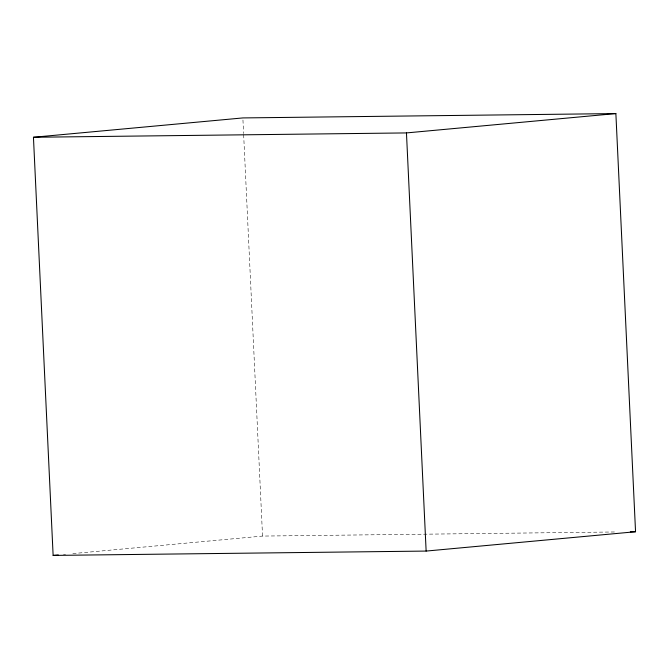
<?xml version="1.0" encoding="UTF-8"?>
<svg xmlns="http://www.w3.org/2000/svg" width="669" height="669" viewBox="0 0 669 669"><rect width="100%" height="100%" fill="white"/><g stroke="black" fill="none" stroke-linecap="round" stroke-linejoin="round"><path stroke-width="0.5" stroke-dasharray="3.35 2.51" d="M63.496 554.467L65.57 554.275M72.829 553.606L262.541 536.078L615.697 531.964M242.956 120.01L243.6 133.566M243.65 134.611L262.541 536.078"/><path stroke-width="1" d="M33.45 137.262L242.864 117.928L615.873 113.579L635.55 531.738L426.136 551.072L53.127 555.421L33.45 137.262L406.459 132.922L615.873 113.579M53.127 555.421L58.312 554.944M630.323 531.796L635.55 531.738M406.459 132.922L426.136 551.072"/></g></svg>
